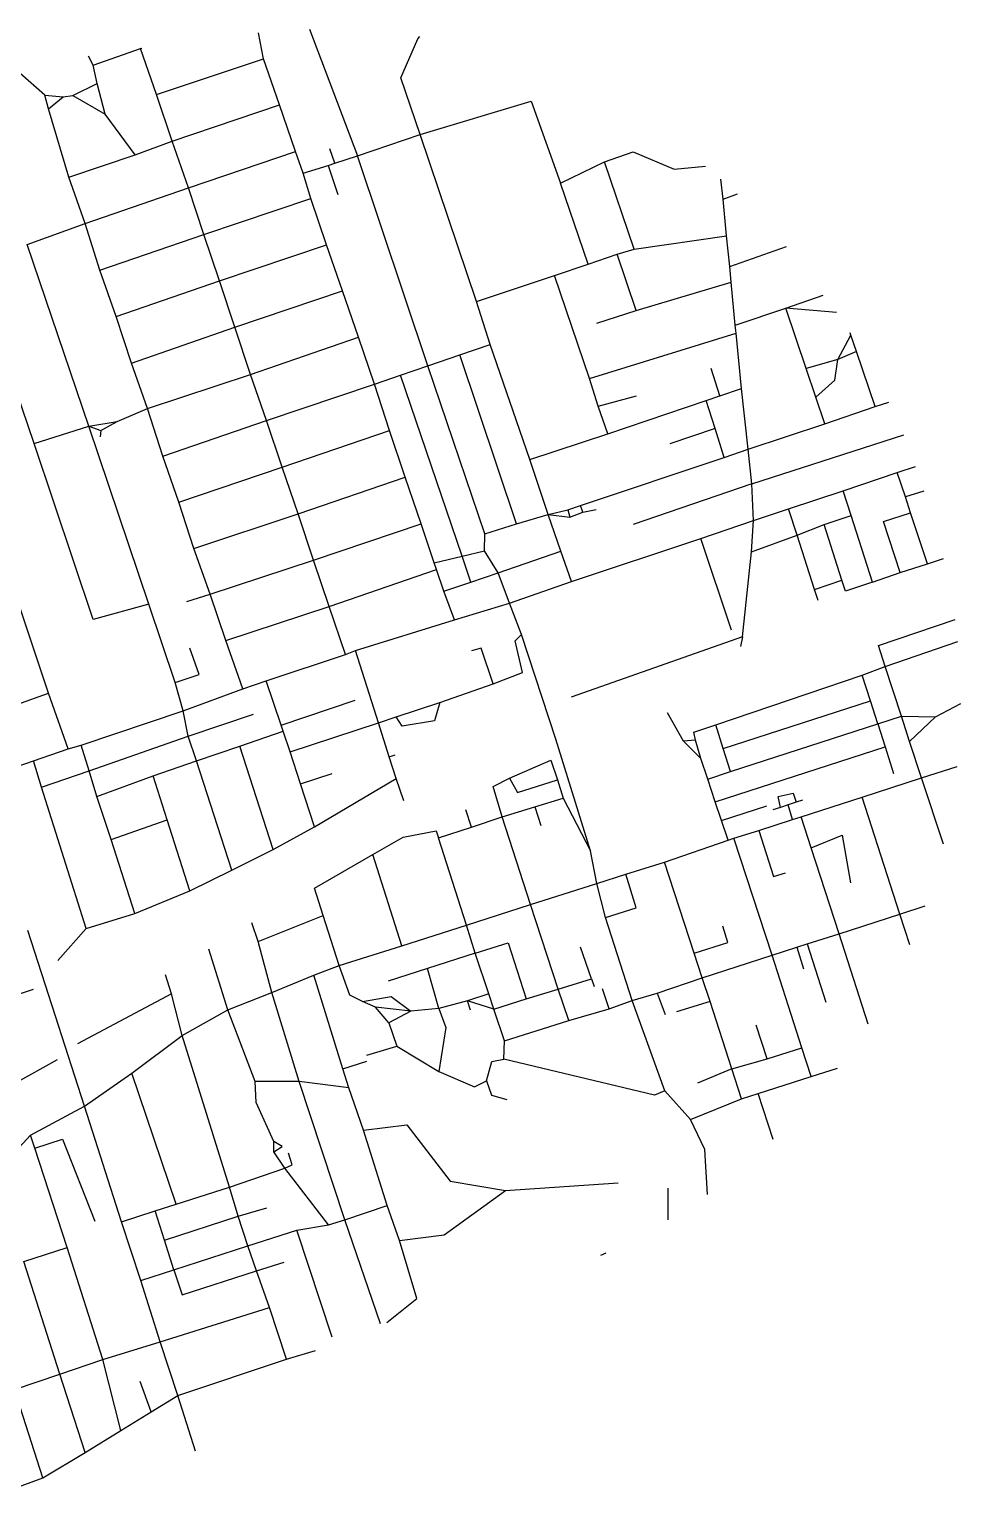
# Model space of a CAD drawing. Header units: metres. Extents: x 632808 to 637607, y 4836614 to 4839587.
# Drawn here: x 636067 to 637607, y 4837174 to 4839587 of the extents above; entities that cross this region are included whole.
import ezdxf

# ---------------------------------------------------------------- set-up
doc = ezdxf.new("R2010")
doc.units = ezdxf.units.M

msp = doc.modelspace()

# ---------------------------------------------------------------- linework, layer by layer
at = {"layer": 'ROADS'}
for points in [[(636530.8, 4839586.5), (636610, 4839377.5)], [(636454.7, 4839537.4), (636446.3, 4839580.7)], [(636713.6, 4839412.5), (636681.9, 4839505.9), (636710.1, 4839570.5), (636713.4, 4839574.2)], [(636173, 4839527.1), (636165.7, 4839542.2)], [(636173, 4839527.1), (636251.3, 4839554.6)], [(636251.3, 4839554.6), (636251.1, 4839555.1)], [(636251.3, 4839554.6), (636253.7, 4839555.3)], [(636278, 4839478.4), (636251.3, 4839554.6)], [(636278, 4839478.4), (636454.7, 4839537.4)], [(636481.3, 4839461.8), (636454.7, 4839537.4)], [(636093, 4839477.4), (636051.7, 4839513.7)], [(636179.8, 4839496.7), (636173, 4839527.1)], [(636139.4, 4839476.7), (636179.8, 4839496.7)], [(636193.2, 4839446.3), (636179.8, 4839496.7)], [(636099.3, 4839454.9), (636093, 4839477.4)], [(636093, 4839477.4), (636123.8, 4839475)], [(636099.3, 4839454.9), (636123.8, 4839475)], [(636123.8, 4839475), (636139.4, 4839476.7)], [(636139.4, 4839476.7), (636193.2, 4839446.3)], [(636303.5, 4839401.3), (636278, 4839478.4)], [(636303.5, 4839401.3), (636481.3, 4839461.8)], [(636507.8, 4839384.5), (636481.3, 4839461.8)], [(636713.6, 4839412.5), (636897.4, 4839467.4), (636945.6, 4839332.2)], [(636133.1, 4839342), (636099.3, 4839454.9)], [(636242.7, 4839379), (636193.2, 4839446.3)], [(636610, 4839377.5), (636713.6, 4839412.5)], [(636806.9, 4839136.8), (636713.6, 4839412.5)], [(636242.7, 4839379), (636303.5, 4839401.3)], [(636330.6, 4839324.5), (636303.5, 4839401.3)], [(636572.8, 4839365), (636564.6, 4839388.7)], [(636133.1, 4839342), (636242.7, 4839379)], [(636330.6, 4839324.5), (636507.8, 4839384.5)], [(636520.1, 4839348.6), (636507.8, 4839384.5)], [(636561.4, 4839361.1), (636572.8, 4839365)], [(636572.8, 4839365), (636610, 4839377.5)], [(636726.4, 4839030.2), (636610, 4839377.5)], [(636945.6, 4839332.2), (637018.4, 4839367.4)], [(637018.4, 4839367.4), (637066, 4839384.1), (637133.4, 4839355.4), (637185.4, 4839360.1)], [(637067.5, 4839222.8), (637018.4, 4839367.4)], [(636159.7, 4839265.7), (636133.1, 4839342)], [(636520.1, 4839348.6), (636561.4, 4839361.1)], [(636532.7, 4839306.8), (636520.1, 4839348.6)], [(636561.4, 4839361.1), (636577.6, 4839313.4)], [(636159.7, 4839265.7), (636330.6, 4839324.5)], [(636356.1, 4839247.5), (636330.6, 4839324.5)], [(636991.4, 4839198.2), (636945.6, 4839332.2)], [(637214.3, 4839305.8), (637210.8, 4839338.6)], [(636356.1, 4839247.5), (636532.7, 4839306.8)], [(636559, 4839230.3), (636532.7, 4839306.8)], [(637214.3, 4839305.8), (637238.4, 4839314.5)], [(637219.9, 4839244.9), (637214.3, 4839305.8)], [(636063.9, 4839230.6), (636159.7, 4839265.7)], [(636184.1, 4839188.6), (636159.7, 4839265.7)], [(636184.1, 4839188.6), (636356.1, 4839247.5)], [(636381.8, 4839170.7), (636356.1, 4839247.5)], [(637067.5, 4839222.8), (637219.9, 4839244.9)], [(637225.8, 4839194.2), (637219.9, 4839244.9)], [(636166.1, 4838930.8), (636063.9, 4839230.6)], [(636381.8, 4839170.7), (636559, 4839230.3)], [(636585.2, 4839154), (636559, 4839230.3)], [(637039.6, 4839214.9), (637067.5, 4839222.8)], [(637225.8, 4839194.2), (637319.5, 4839227.3)], [(636075.8, 4838902.1), (635974.3, 4839198.6)], [(636935.8, 4839179.7), (636991.4, 4839198.2)], [(636991.4, 4839198.2), (637039.6, 4839214.9)], [(637070.5, 4839121.6), (637039.6, 4839214.9)], [(636210.9, 4839111.9), (636184.1, 4839188.6)], [(636806.9, 4839136.8), (636935.8, 4839179.7)], [(636993.5, 4839009.5), (636935.8, 4839179.7)], [(637227.8, 4839168.7), (637225.8, 4839194.2)], [(636210.9, 4839111.9), (636381.8, 4839170.7)], [(636407.6, 4839094.4), (636381.8, 4839170.7)], [(636407.6, 4839094.4), (636585.2, 4839154)], [(636611.6, 4839077.5), (636585.2, 4839154)], [(637070.5, 4839121.6), (637227.8, 4839168.7)], [(637234.6, 4839097.3), (637227.8, 4839168.7)], [(637318.2, 4839125.7), (637379.8, 4839147.2)], [(636829.6, 4839065.4), (636806.9, 4839136.8)], [(637234.6, 4839097.3), (637318.2, 4839125.7)], [(637351.9, 4839026.1), (637318.2, 4839125.7)], [(637401.9, 4839118.3), (637318.2, 4839125.7)], [(636236.7, 4839034.6), (636210.9, 4839111.9)], [(637005.9, 4839101), (637070.5, 4839121.6)], [(636236.7, 4839034.6), (636407.6, 4839094.4)], [(636433.2, 4839015.9), (636407.6, 4839094.4)], [(636433.2, 4839015.9), (636611.6, 4839077.5)], [(636638.2, 4839000.1), (636611.6, 4839077.5)], [(636993.5, 4839009.5), (637235.8, 4839084)], [(637235.8, 4839084), (637234.6, 4839097.3)], [(637244.8, 4838992.8), (637235.8, 4839084)], [(637403.9, 4839040.6), (637425.8, 4839080.7)], [(637425.8, 4839080.7), (637424.4, 4839084.9)], [(637434.7, 4839054.1), (637425.8, 4839080.7)], [(636779.4, 4839048.3), (636829.6, 4839065.4)], [(636895.1, 4838875.5), (636829.6, 4839065.4)], [(637434.7, 4839054.1), (637403.9, 4839040.6)], [(637465.8, 4838962.8), (637434.7, 4839054.1)], [(636262.8, 4838959.9), (636236.7, 4839034.6)], [(636681.3, 4839014.8), (636726.4, 4839030.2)], [(636726.4, 4839030.2), (636779.4, 4839048.3)], [(636820.8, 4838752.4), (636726.4, 4839030.2)], [(636872.9, 4838769.4), (636779.4, 4839048.3)], [(637403.9, 4839040.6), (637351.9, 4839026.1)], [(637367.9, 4838978.6), (637351.9, 4839026.1)], [(637367.9, 4838978.6), (637399, 4839006.4), (637403.9, 4839040.6)], [(636262.8, 4838959.9), (636433.2, 4839015.9)], [(636459.6, 4838940), (636433.2, 4839015.9)], [(636638.2, 4839000.1), (636681.3, 4839014.8)], [(636783.3, 4838715.9), (636681.3, 4839014.8)], [(637008, 4838963.5), (636993.5, 4839009.5)], [(637209.2, 4838980.7), (637194.6, 4839025.6)], [(636459.6, 4838940), (636638.2, 4839000.1)], [(636663.1, 4838923.6), (636638.2, 4839000.1)], [(637008, 4838963.5), (637071.1, 4838980.9)], [(637186.5, 4838973.1), (637209.2, 4838980.7)], [(637209.2, 4838980.7), (637244.8, 4838992.8)], [(637255.9, 4838892.5), (637244.8, 4838992.8)], [(637382.6, 4838934.5), (637367.9, 4838978.6)], [(636212.6, 4838938.3), (636262.8, 4838959.9)], [(636288.5, 4838881.1), (636262.8, 4838959.9)], [(637023.7, 4838918.1), (637008, 4838963.5)], [(637023.7, 4838918.1), (637186.5, 4838973.1)], [(637201.2, 4838926.6), (637186.5, 4838973.1)], [(637382.6, 4838934.5), (637465.8, 4838962.8)], [(637465.8, 4838962.8), (637488.6, 4838970)], [(636075.8, 4838902.1), (636166.1, 4838930.8)], [(636166.1, 4838930.8), (636212.6, 4838938.3)], [(636265.4, 4838636.1), (636166.1, 4838930.8)], [(636166.1, 4838930.8), (636185.9, 4838923.6)], [(636185.9, 4838923.6), (636212.6, 4838938.3)], [(636288.5, 4838881.1), (636459.6, 4838940)], [(636485.8, 4838862.8), (636459.6, 4838940)], [(637255.9, 4838892.5), (637382.6, 4838934.5)], [(636185.9, 4838923.6), (636184.5, 4838912.9)], [(636485.8, 4838862.8), (636663.1, 4838923.6)], [(636688.9, 4838846), (636663.1, 4838923.6)], [(636895.1, 4838875.5), (637023.7, 4838918.1)], [(637201.2, 4838926.6), (637126.2, 4838901.1)], [(637216.3, 4838878.8), (637201.2, 4838926.6)], [(637262.2, 4838835), (637513, 4838916.3)], [(636265.4, 4838636.1), (636173, 4838610.9), (636075.8, 4838902.1)], [(637216.3, 4838878.8), (637255.9, 4838892.5)], [(637262.2, 4838835), (637255.9, 4838892.5)], [(636314.5, 4838804.9), (636288.5, 4838881.1)], [(636314.5, 4838804.9), (636485.8, 4838862.8)], [(636512.3, 4838785.5), (636485.8, 4838862.8)], [(636925.5, 4838784.5), (636895.1, 4838875.5)], [(636978.8, 4838799.3), (637216.3, 4838878.8)], [(637502.4, 4838854.2), (637532.3, 4838864)], [(636512.3, 4838785.5), (636688.9, 4838846)], [(636715.3, 4838769), (636688.9, 4838846)], [(637262.2, 4838835), (637065.7, 4838767.8)], [(637264.8, 4838774.7), (637262.2, 4838835)], [(637413.2, 4838823.8), (637502.4, 4838854.2)], [(637516.2, 4838813.7), (637502.4, 4838854.2)], [(637322.8, 4838793.8), (637413.2, 4838823.8)], [(637426.2, 4838783), (637413.2, 4838823.8)], [(637546.5, 4838823.2), (637516.2, 4838813.7)], [(637524.4, 4838787.3), (637516.2, 4838813.7)], [(636339.5, 4838728.2), (636314.5, 4838804.9)], [(636339.5, 4838728.2), (636512.3, 4838785.5)], [(636537.2, 4838709.1), (636512.3, 4838785.5)], [(636925.5, 4838784.5), (636957.7, 4838792.4)], [(636957.7, 4838792.4), (636978.8, 4838799.3)], [(636957.7, 4838792.4), (636961.2, 4838780.4)], [(636961.2, 4838780.4), (636982.5, 4838788.2)], [(636982.5, 4838788.2), (636978.8, 4838799.3)], [(636982.5, 4838788.2), (637004.4, 4838792.9)], [(637264.8, 4838774.7), (637322.8, 4838793.8)], [(637336.7, 4838750.4), (637322.8, 4838793.8)], [(637507.1, 4838688.7), (637479.7, 4838772.9), (637524.4, 4838787.3)], [(637552.2, 4838703), (637524.4, 4838787.3)], [(636099.3, 4838489.5), (636005.7, 4838768.6)], [(636537.2, 4838709.1), (636715.3, 4838769)], [(636737.1, 4838704.5), (636715.3, 4838769)], [(636820.8, 4838752.4), (636872.9, 4838769.4)], [(636872.9, 4838769.4), (636925.5, 4838784.5)], [(636946.5, 4838724.1), (636925.5, 4838784.5)], [(636925.5, 4838784.5), (636961.2, 4838780.4)], [(637177.6, 4838744.8), (637264.8, 4838774.7)], [(637261.2, 4838723), (637264.8, 4838774.7)], [(637336.7, 4838750.4), (637381.3, 4838768)], [(637381.3, 4838768), (637426.2, 4838783)], [(637411, 4838675.8), (637381.3, 4838768)], [(637461.5, 4838672.9), (637426.2, 4838783)], [(636820.2, 4838724.7), (636820.8, 4838752.4)], [(636964.1, 4838673.6), (637177.6, 4838744.8)], [(637228.4, 4838593.4), (637177.6, 4838744.8)], [(637261.2, 4838723), (637336.7, 4838750.4)], [(637365.6, 4838660.6), (637336.7, 4838750.4)], [(636366.4, 4838652.9), (636339.5, 4838728.2)], [(636737.1, 4838704.5), (636783.3, 4838715.9)], [(636783.3, 4838715.9), (636820.2, 4838724.7)], [(636797.4, 4838672.6), (636783.3, 4838715.9)], [(636842.9, 4838687.9), (636820.2, 4838724.7)], [(636842.9, 4838687.9), (636946.5, 4838724.1)], [(636964.1, 4838673.6), (636946.5, 4838724.1)], [(637246.8, 4838582.2), (637261.2, 4838723)], [(636366.4, 4838652.9), (636537.2, 4838709.1)], [(636563.3, 4838632.3), (636537.2, 4838709.1)], [(636563.3, 4838632.3), (636740.9, 4838693.6)], [(636740.9, 4838693.6), (636737.1, 4838704.5)], [(636752.9, 4838657.7), (636740.9, 4838693.6)], [(637461.5, 4838672.9), (637507.1, 4838688.7)], [(637507.1, 4838688.7), (637552.2, 4838703)], [(637552.2, 4838703), (637578.8, 4838711.7)], [(636752.9, 4838657.7), (636797.4, 4838672.6)], [(636797.4, 4838672.6), (636842.9, 4838687.9)], [(636861.2, 4838637.9), (636842.9, 4838687.9)], [(636861.2, 4838637.9), (636964.1, 4838673.6)], [(637365.6, 4838660.6), (637411, 4838675.8)], [(637461.5, 4838672.9), (637416.8, 4838657.9), (637411, 4838675.8)], [(636327.9, 4838640.9), (636366.4, 4838652.9)], [(636392.7, 4838576.1), (636366.4, 4838652.9)], [(636770.5, 4838610.6), (636752.9, 4838657.7)], [(637371.4, 4838642.6), (637365.6, 4838660.6)], [(636308.5, 4838507), (636265.4, 4838636.1)], [(636392.7, 4838576.1), (636563.3, 4838632.3)], [(636590.1, 4838553.4), (636563.3, 4838632.3)], [(636770.5, 4838610.6), (636861.2, 4838637.9)], [(636881, 4838586.1), (636861.2, 4838637.9)], [(636607, 4838559.6), (636770.5, 4838610.6)], [(637482.5, 4838533.3), (637471.2, 4838568.2), (637598.1, 4838611.2)], [(636420.5, 4838496.4), (636392.7, 4838576.1)], [(636834.4, 4838504.6), (636882.8, 4838523.5), (636870.6, 4838575.8), (636881, 4838586.1)], [(636938, 4838413.1), (636881, 4838586.1)], [(637246.8, 4838582.2), (636963.1, 4838482.9)], [(637246.8, 4838582.2), (637243.2, 4838566.4)], [(637482.5, 4838533.3), (637602.6, 4838574.8)], [(636308.5, 4838507), (636348.2, 4838520.2), (636333.1, 4838563.8)], [(636459, 4838509.5), (636590.1, 4838553.4)], [(636590.1, 4838553.4), (636607, 4838559.6)], [(636644.6, 4838440.5), (636607, 4838559.6)], [(636834.4, 4838504.6), (636814.8, 4838563.9), (636798.5, 4838559.1)], [(637444.6, 4838519), (637482.5, 4838533.3)], [(637509.2, 4838451.4), (637482.5, 4838533.3)], [(636321.7, 4838460), (636308.5, 4838507)], [(636321.7, 4838460), (636420.5, 4838496.4)], [(636420.5, 4838496.4), (636459, 4838509.5)], [(636483.9, 4838436.3), (636459, 4838509.5)], [(636746.1, 4838473.8), (636834.4, 4838504.6)], [(637202.2, 4838436.9), (637444.6, 4838519)], [(637458.2, 4838476.5), (637444.6, 4838519)], [(636047.2, 4838470.7), (636099.3, 4838489.5)], [(636131.9, 4838397.3), (636099.3, 4838489.5)], [(636483.9, 4838436.3), (636606.5, 4838477.5)], [(636746.1, 4838473.8), (636737.6, 4838443.6), (636684.2, 4838435), (636674.1, 4838450.1)], [(636674.1, 4838450.1), (636746.1, 4838473.8)], [(637214.5, 4838398), (637458.2, 4838476.5)], [(637470.3, 4838438.7), (637458.2, 4838476.5)], [(637565.8, 4838450.2), (637607.4, 4838472)], [(636153.5, 4838403.2), (636321.7, 4838460)], [(636330.4, 4838418.4), (636321.7, 4838460)], [(636330.4, 4838418.4), (636438.3, 4838454.7)], [(636644.6, 4838440.5), (636674.1, 4838450.1)], [(637149, 4838409.9), (637122.7, 4838456.8)], [(637470.3, 4838438.7), (637509.2, 4838451.4)], [(637522.7, 4838409.6), (637509.2, 4838451.4)], [(637509.2, 4838451.4), (637565.8, 4838450.2)], [(637522.7, 4838409.6), (637565.8, 4838450.2)], [(636415.5, 4838401.8), (636487, 4838426.4)], [(636487, 4838426.4), (636483.9, 4838436.3)], [(636498.6, 4838392.4), (636487, 4838426.4)], [(636498.6, 4838392.4), (636644.6, 4838440.5)], [(636662.7, 4838384.1), (636644.6, 4838440.5)], [(637168.7, 4838411.8), (637166, 4838424.7), (637202.2, 4838436.9)], [(637214.5, 4838398), (637202.2, 4838436.9)], [(637226.6, 4838359.9), (637470.3, 4838438.7)], [(637470.3, 4838438.7), (637482.3, 4838400.4)], [(636131.9, 4838397.3), (636153.5, 4838403.2)], [(636166.4, 4838360.8), (636153.5, 4838403.2)], [(636166.4, 4838360.8), (636330.4, 4838418.4)], [(636344, 4838377.5), (636330.4, 4838418.4)], [(636344, 4838377.5), (636415.5, 4838401.8)], [(636470.9, 4838231), (636415.5, 4838401.8)], [(636995.1, 4838228.8), (636938, 4838413.1)], [(637168.7, 4838411.8), (637149, 4838409.9)], [(637177.9, 4838381.3), (637149, 4838409.9)], [(637177.9, 4838381.3), (637168.7, 4838411.8)], [(637201.1, 4838309.5), (637482.3, 4838400.4)], [(637482.3, 4838400.4), (637496, 4838356.7)], [(637542.4, 4838349.5), (637522.7, 4838409.6)], [(635984.5, 4838346.6), (636074.6, 4838377.5)], [(636074.6, 4838377.5), (636131.9, 4838397.3)], [(636087.5, 4838334.1), (636074.6, 4838377.5)], [(636272.6, 4838352.5), (636344, 4838377.5)], [(636402.4, 4838196.9), (636344, 4838377.5)], [(636516, 4838339.6), (636498.6, 4838392.4)], [(636662.7, 4838384.1), (636672.4, 4838387.2)], [(636674.3, 4838348.1), (636662.7, 4838384.1)], [(636861.1, 4838348.8), (636929.9, 4838378.4), (636940.5, 4838345.9)], [(637189.1, 4838347), (637177.9, 4838381.3)], [(637226.6, 4838359.9), (637214.5, 4838398)], [(636087.5, 4838334.1), (636166.4, 4838360.8)], [(636179.3, 4838318.5), (636166.4, 4838360.8)], [(636179.3, 4838318.5), (636272.6, 4838352.5)], [(636295.5, 4838279.9), (636272.6, 4838352.5)], [(636516, 4838339.6), (636568, 4838356.4)], [(637189.1, 4838347), (637226.6, 4838359.9)], [(637542.4, 4838349.5), (637601.5, 4838368.2)], [(636161.5, 4838100.6), (636087.5, 4838334.1)], [(636539.2, 4838268.5), (636516, 4838339.6)], [(636539.2, 4838268.5), (636674.3, 4838348.1)], [(636686.9, 4838311.1), (636674.3, 4838348.1)], [(636849.3, 4838284.9), (636834.6, 4838334.8), (636861.1, 4838348.8)], [(636861.1, 4838348.8), (636874.6, 4838325), (636940.5, 4838345.9)], [(636940.5, 4838345.9), (636950.3, 4838315.6)], [(637201.1, 4838309.5), (637189.1, 4838347)], [(637444.1, 4838317.3), (637542.4, 4838349.5)], [(637579, 4838239.6), (637542.4, 4838349.5)], [(636202.9, 4838247.4), (636179.3, 4838318.5)], [(636903.1, 4838301.7), (636950.3, 4838315.6)], [(636950.3, 4838315.6), (636995.1, 4838228.8)], [(637211.8, 4838279.1), (637201.1, 4838309.5)], [(637211.8, 4838279.1), (637286.6, 4838303.2)], [(637309.1, 4838300.4), (637305.4, 4838318.3), (637330.2, 4838324.2), (637335.5, 4838309)], [(637322.1, 4838304.6), (637309.1, 4838300.4)], [(637335.5, 4838309), (637322.1, 4838304.6)], [(637329.3, 4838280.8), (637322.1, 4838304.6)], [(637345.8, 4838312.3), (637335.5, 4838309)], [(637343.3, 4838285.2), (637444.1, 4838317.3)], [(637506.8, 4838124.3), (637444.1, 4838317.3)], [(636202.9, 4838247.4), (636295.5, 4838279.9)], [(636332.7, 4838162.5), (636295.5, 4838279.9)], [(636798.5, 4838267.6), (636789, 4838296.6)], [(636798.5, 4838267.6), (636849.3, 4838284.9)], [(636849.3, 4838284.9), (636903.1, 4838301.7)], [(636896.1, 4838140), (636849.3, 4838284.9)], [(636903.1, 4838301.7), (636913.2, 4838270.4)], [(637222.6, 4838246.1), (637211.8, 4838279.1)], [(637273.7, 4838262.6), (637329.3, 4838280.8)], [(637309.1, 4838300.4), (637296.9, 4838296.5)], [(637329.3, 4838280.8), (637343.3, 4838285.2)], [(637359.9, 4838233.8), (637343.3, 4838285.2)], [(636470.9, 4838231), (636539.2, 4838268.5)], [(636635.5, 4838222.8), (636685.8, 4838251.1), (636740.1, 4838262), (636743.8, 4838250.4)], [(636743.8, 4838250.4), (636798.5, 4838267.6)], [(637232.4, 4838249.7), (637273.7, 4838262.6)], [(637273.7, 4838262.6), (637298, 4838186.6), (637317.7, 4838192.4)], [(637359.9, 4838233.8), (637411.4, 4838254.4), (637425.1, 4838176.1)], [(636241.8, 4838125.3), (636202.9, 4838247.4)], [(636402.4, 4838196.9), (636470.9, 4838231)], [(636790.4, 4838105.9), (636743.8, 4838250.4)], [(637117.7, 4838210.2), (637222.6, 4838246.1)], [(637222.6, 4838246.1), (637232.4, 4838249.7)], [(637295.3, 4838056.5), (637232.4, 4838249.7)], [(637406.2, 4838091.8), (637359.9, 4838233.8)], [(636553.1, 4838121.9), (636538.9, 4838167.3), (636635.5, 4838222.8)], [(636683.5, 4838071.9), (636635.5, 4838222.8)], [(637005.8, 4838174.7), (636995.1, 4838228.8)], [(637053.9, 4838190), (637117.7, 4838210.2)], [(637166.8, 4838059.9), (637117.7, 4838210.2)], [(636332.7, 4838162.5), (636402.4, 4838196.9)], [(637005.8, 4838174.7), (637053.9, 4838190)], [(637019.9, 4838118.6), (637070.8, 4838134.5), (637053.9, 4838190)], [(636241.8, 4838125.3), (636332.7, 4838162.5)], [(636896.1, 4838140), (637005.8, 4838174.7)], [(637019.9, 4838118.6), (637005.8, 4838174.7)], [(636790.4, 4838105.9), (636896.1, 4838140)], [(636941.9, 4838000.3), (636896.1, 4838140)], [(637506.8, 4838124.3), (637548.7, 4838137.8)], [(636161.5, 4838100.6), (636241.8, 4838125.3)], [(636446, 4838078.9), (636435.4, 4838109.6)], [(636446, 4838078.9), (636553.1, 4838121.9)], [(636579.8, 4838039.2), (636553.1, 4838121.9)], [(637064, 4837981.2), (637019.9, 4838118.6)], [(637406.2, 4838091.8), (637506.8, 4838124.3)], [(637522.9, 4838073.6), (637506.8, 4838124.3)], [(636111, 4837955.5), (636065, 4838097.1)], [(636114.5, 4838047.4), (636161.5, 4838100.6)], [(636683.5, 4838071.9), (636790.4, 4838105.9)], [(636804.7, 4838059.5), (636790.4, 4838105.9)], [(637166.8, 4838059.9), (637222.2, 4838077.3), (637213.8, 4838104.1)], [(637353.5, 4838075), (637406.2, 4838091.8)], [(637454.5, 4837942.3), (637406.2, 4838091.8)], [(636395.8, 4837966.2), (636364.4, 4838066.2)], [(636468.4, 4837994.4), (636446, 4838078.9)], [(636579.8, 4838039.2), (636683.5, 4838071.9)], [(636804.7, 4838059.5), (636859.2, 4838076.5), (636888.8, 4837984)], [(636996.9, 4838017.4), (636979, 4838069.4)], [(637295.3, 4838056.5), (637336.1, 4838069.4)], [(637336.1, 4838069.4), (637353.5, 4838075)], [(637336.1, 4838069.4), (637347.5, 4838033.5)], [(637353.5, 4838075), (637384.4, 4837978.8)], [(636537.7, 4838023.4), (636579.8, 4838039.2)], [(636618.6, 4837979.8), (636597.2, 4837990.3), (636579.8, 4838039.2)], [(636804.7, 4838059.5), (636726, 4838034.1)], [(636827.4, 4837992.2), (636804.7, 4838059.5)], [(637180.1, 4838019.1), (637166.8, 4838059.9)], [(637180.1, 4838019.1), (637295.3, 4838056.5)], [(637344.5, 4837903.3), (637295.3, 4838056.5)], [(636302.7, 4837992.7), (636292.6, 4838023.7)], [(636468.4, 4837994.4), (636537.7, 4838023.4)], [(636585.9, 4837868.4), (636537.7, 4838023.4)], [(636726, 4838034.1), (636661, 4838013.4)], [(636744.6, 4837968.2), (636726, 4838034.1)], [(636941.9, 4838000.3), (636996.9, 4838017.4)], [(636996.9, 4838017.4), (637001.2, 4838004.7)], [(637105.2, 4837993.6), (637180.1, 4838019.1)], [(637193, 4837979.9), (637180.1, 4838019.1)], [(635990.7, 4837972.2), (636074.4, 4837999.9)], [(636302.7, 4837992.7), (636147.5, 4837909.7)], [(636320, 4837923.7), (636302.7, 4837992.7)], [(636395.8, 4837966.2), (636468.4, 4837994.4)], [(636513.5, 4837847.6), (636468.4, 4837994.4)], [(636827.4, 4837992.2), (636791.7, 4837980.9)], [(636835.5, 4837966.9), (636827.4, 4837992.2)], [(636888.8, 4837984), (636941.9, 4838000.3)], [(636959.4, 4837948.3), (636941.9, 4838000.3)], [(637026, 4837967.9), (637015.2, 4838000.6)], [(637064, 4837981.2), (637105.2, 4837993.6)], [(637105.2, 4837993.6), (637118.6, 4837958.1)], [(636320, 4837923.7), (636395.8, 4837966.2)], [(636440.9, 4837847.6), (636395.8, 4837966.2)], [(636618.6, 4837979.8), (636665.8, 4837988.2), (636698, 4837963.9)], [(636639.9, 4837970.2), (636618.6, 4837979.8)], [(636662.1, 4837944.7), (636639.9, 4837970.2)], [(636698, 4837963.9), (636639.9, 4837970.2)], [(636744.6, 4837968.2), (636698, 4837963.9)], [(636791.7, 4837980.9), (636744.6, 4837968.2)], [(636744.6, 4837968.2), (636756.3, 4837937), (636744.8, 4837864.2)], [(636796.8, 4837965.7), (636791.7, 4837980.9)], [(636835.5, 4837966.9), (636791.7, 4837980.9)], [(636835.5, 4837966.9), (636888.8, 4837984)], [(636853, 4837914.7), (636835.5, 4837966.9)], [(636959.4, 4837948.3), (637026, 4837967.9)], [(637026, 4837967.9), (637064, 4837981.2)], [(637117.9, 4837832.1), (637064, 4837981.2)], [(637193, 4837979.9), (637137.6, 4837962.8)], [(637228.9, 4837868.3), (637193, 4837979.9)], [(636158.7, 4837806.7), (636111, 4837955.5)], [(636698, 4837963.9), (636662.1, 4837944.7)], [(636662.1, 4837944.7), (636675.3, 4837906.1)], [(636853, 4837914.7), (636959.4, 4837948.3)], [(637287.3, 4837884.8), (637269.2, 4837940.8)], [(636237.1, 4837861.5), (636320, 4837923.7)], [(636398.5, 4837672.8), (636320, 4837923.7)], [(636625.5, 4837891.3), (636675.3, 4837906.1)], [(636675.3, 4837906.1), (636744.8, 4837864.2)], [(636852.1, 4837884.5), (636853, 4837914.7)], [(637287.3, 4837884.8), (637344.5, 4837903.3)], [(637359.9, 4837855.9), (637344.5, 4837903.3)], [(636019.5, 4837831.1), (636114.4, 4837883.8)], [(636585.9, 4837868.4), (636625.7, 4837881.3)], [(636595.6, 4837837.3), (636585.9, 4837868.4)], [(636823.3, 4837848.5), (636831.9, 4837880.7), (636852.1, 4837884.5)], [(637117.9, 4837832.1), (637100.8, 4837825), (636852.1, 4837884.5)], [(637228.9, 4837868.3), (637172.3, 4837845)], [(637228.9, 4837868.3), (637287.3, 4837884.8)], [(637244.9, 4837818.9), (637228.9, 4837868.3)], [(637359.9, 4837855.9), (637403.8, 4837869.8)], [(636158.7, 4837806.7), (636237.1, 4837861.5)], [(636310.1, 4837644.8), (636237.1, 4837861.5)], [(636471.7, 4837748.3), (636442.5, 4837812.6), (636440.9, 4837847.6)], [(636513.5, 4837847.6), (636440.9, 4837847.6)], [(636589.1, 4837619), (636513.5, 4837847.6)], [(636595.6, 4837837.3), (636513.5, 4837847.6)], [(636744.8, 4837864.2), (636803.6, 4837838.5), (636823.3, 4837848.5)], [(636823.3, 4837848.5), (636831.5, 4837824.8), (636857.1, 4837817.6)], [(637272.6, 4837827.5), (637359.9, 4837855.9)], [(636619.9, 4837766.9), (636595.6, 4837837.3)], [(637160.3, 4837785), (637117.9, 4837832.1)], [(637244.9, 4837818.9), (637272.6, 4837827.5)], [(637297, 4837751.5), (637272.6, 4837827.5)], [(636069.7, 4837758.6), (636158.7, 4837806.7)], [(636220, 4837615.4), (636158.7, 4837806.7)], [(637160.3, 4837785), (637244.9, 4837818.9)], [(636619.9, 4837766.9), (636691.9, 4837775.9), (636763.1, 4837682.7), (636854.7, 4837667.6)], [(637188.7, 4837660.7), (637184.1, 4837735), (637160.3, 4837785)], [(636011.5, 4837696.5), (636069.7, 4837758.6)], [(636076.8, 4837737.5), (636069.7, 4837758.6)], [(636076.8, 4837737.5), (636122.6, 4837752.5), (636175.9, 4837616.5)], [(636471.7, 4837731.5), (636471.7, 4837748.3)], [(636471.7, 4837731.5), (636485.6, 4837740.1), (636471.7, 4837748.3)], [(636659.3, 4837642.7), (636619.9, 4837766.9)], [(636130, 4837573), (636076.8, 4837737.5)], [(636490, 4837704.4), (636471.7, 4837731.5)], [(636490, 4837704.4), (636502.3, 4837709.8), (636496.2, 4837729.1)], [(636398.5, 4837672.8), (636490, 4837704.4)], [(636562.3, 4837610.5), (636490, 4837704.4)], [(636854.7, 4837667.6), (637040.9, 4837680.3)], [(636310.1, 4837644.8), (636398.5, 4837672.8)], [(636412.9, 4837624.9), (636398.5, 4837672.8)], [(636679.4, 4837584.9), (636753.4, 4837594.2), (636854.7, 4837667.6)], [(637123.4, 4837618.8), (637123.7, 4837671.1)], [(636220, 4837615.4), (636275.7, 4837633.6)], [(636275.7, 4837633.6), (636310.1, 4837644.8)], [(636290.8, 4837585.6), (636275.7, 4837633.6)], [(636412.9, 4837624.9), (636460.3, 4837639)], [(636589.1, 4837619), (636659.3, 4837642.7)], [(636679.4, 4837584.9), (636659.3, 4837642.7)], [(636251.9, 4837518.7), (636220, 4837615.4)], [(636290.8, 4837585.6), (636412.9, 4837624.9)], [(636428.8, 4837575.9), (636412.9, 4837624.9)], [(636509.8, 4837601.8), (636562.3, 4837610.5)], [(636562.3, 4837610.5), (636589.1, 4837619)], [(636648.3, 4837447.2), (636589.1, 4837619)], [(636306.4, 4837536.3), (636290.8, 4837585.6)], [(636428.8, 4837575.9), (636509.8, 4837601.8)], [(636568.1, 4837424.8), (636509.8, 4837601.8)], [(636658.6, 4837449.3), (636708, 4837488.9), (636679.4, 4837584.9)], [(636058.4, 4837550.2), (636130, 4837573)], [(636189.3, 4837388.2), (636130, 4837573)], [(636306.4, 4837536.3), (636428.8, 4837575.9)], [(636443.2, 4837534.6), (636428.8, 4837575.9)], [(637012.2, 4837560.4), (637021.3, 4837564.3)], [(636117.8, 4837363.8), (636058.4, 4837550.2)], [(636251.9, 4837518.7), (636306.4, 4837536.3)], [(636306.4, 4837536.3), (636320.3, 4837495.1), (636443.2, 4837534.6)], [(636443.2, 4837534.6), (636488.9, 4837548.8)], [(636464.5, 4837474), (636443.2, 4837534.6)], [(636283.9, 4837417.2), (636251.9, 4837518.7)], [(636283.9, 4837417.2), (636464.5, 4837474)], [(636492.6, 4837388.6), (636464.5, 4837474)], [(636189.3, 4837388.2), (636283.9, 4837417.2)], [(636313, 4837328.5), (636283.9, 4837417.2)], [(636117.8, 4837363.8), (636189.3, 4837388.2)], [(636218.9, 4837270.7), (636189.3, 4837388.2)], [(636313, 4837328.5), (636492.6, 4837388.6)], [(636492.6, 4837388.6), (636540.6, 4837402.9)], [(636042.9, 4837338.6), (636117.8, 4837363.8)], [(636160.2, 4837234.6), (636117.8, 4837363.8)], [(636090.1, 4837192.5), (636042.9, 4837338.6)], [(636268.9, 4837301.4), (636251.1, 4837351.8)], [(636268.9, 4837301.4), (636313, 4837328.5)], [(636342.2, 4837236.8), (636313, 4837328.5)], [(636218.9, 4837270.7), (636268.9, 4837301.4)], [(636160.2, 4837234.6), (636218.9, 4837270.7)], [(636090.1, 4837192.5), (636160.2, 4837234.6)], [(636041, 4837174.5), (636090.1, 4837192.5)]]:
    msp.add_lwpolyline(points, dxfattribs=at)

doc.saveas('drawing.dxf')
